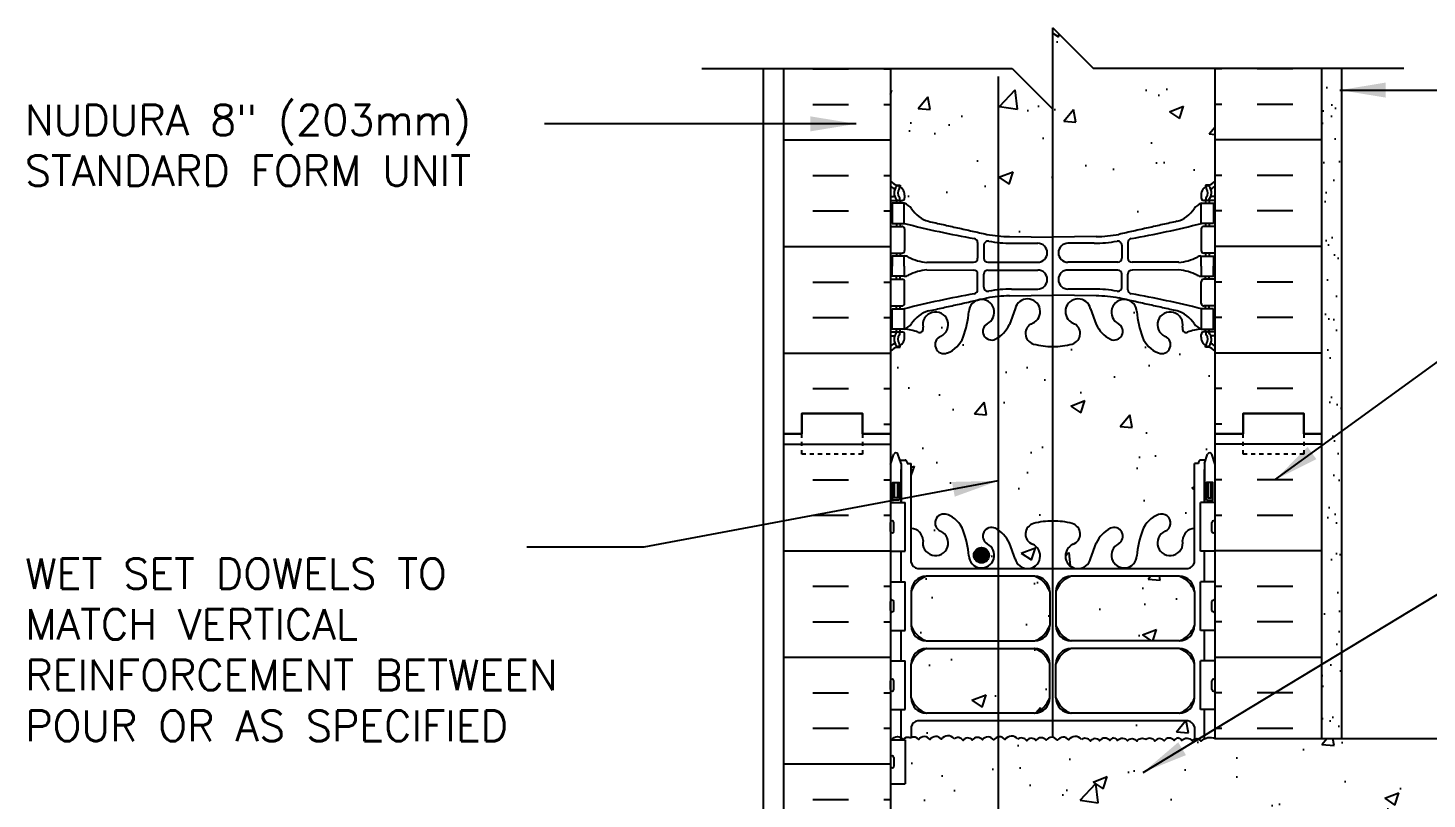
# Model space of a CAD drawing. Header units: inches. Extents: x 146.3 to 203.3, y 83.2 to 161.2.
# Drawn here: x 146.3 to 180.77, y 142.18 to 161.18 of the extents above; entities that cross this region are included whole.
import ezdxf

# ---------------------------------------------------------------- set-up
doc = ezdxf.new("R2010")
doc.units = ezdxf.units.IN
doc.header["$LTSCALE"] = 0.5
doc.header["$MEASUREMENT"] = 0
doc.linetypes.add('DASHED2', pattern=[0.375, 0.25, -0.125])
for name, color, linetype in [('HATCH', 12, 'Continuous'), ('line25', 2, 'Continuous'), ('LINE3', 3, 'Continuous'), ('LINE50', 5, 'Continuous'), ('LINE9', 9, 'Continuous'), ('TEXT', 4, 'Continuous'), ('Web_Edge', 9, 'Continuous')]:
    doc.layers.add(name, color=color, linetype=linetype)
doc.styles.add('DIM', font='romans.shx', dxfattribs={"width": 0.7})
doc.styles.add('ROMANS', font='romans.shx', dxfattribs={"height": 0.75})
doc.dimstyles.new('ext_12', dxfattribs={"dimscale": 12, "dimtxt": 0.075, "dimasz": 0.09375, "dimexe": 0.09375, "dimexo": 0.0625, "dimgap": 0.0625, "dimtad": 1, "dimdec": 1, "dimzin": 2, "dimdsep": 46, "dimlunit": 4, "dimtxsty": 'DIM', "dimcen": 0.09, "dimdle": 0.09375, "dimclrt": 4, "dimadec": 0, "dimazin": 0, "dimtfac": 1, "dimtdec": 1, "dimtmove": 2, "dimatfit": 3, "dimfxl": 1, "dimfrac": 2, "dimtolj": 1, "dimtzin": 0, "dimarcsym": 0})

msp = doc.modelspace()

# ---------------------------------------------------------------- hatches: boundary and pattern name
at = {"layer": 'HATCH'}
h = msp.add_hatch(dxfattribs=at)
h.set_pattern_fill('AR-CONC', color=256, scale=0.5)
edge = h.paths.add_edge_path()
edge.add_line((175.547, 160.182), (172.547, 160.182))
edge.add_line((172.547, 160.182), (171.547, 161.182))
edge.add_line((171.547, 161.182), (171.547, 159.182))
edge.add_line((171.547, 159.182), (170.547, 160.182))
edge.add_line((170.547, 160.182), (167.547, 160.182))
edge.add_line((167.547, 160.182), (167.547, 157.408))
edge.add_arc((167.893, 157.769), 0.5, 226.2109, 246.4218)
edge.add_line((167.693, 157.311), (167.783, 157.311))
edge.add_line((167.783, 157.311), (167.783, 157.269))
edge.add_arc((167.643, 157.062), 0.25, 0, 55.9442, ccw=False)
edge.add_line((167.893, 157.062), (167.893, 156.995))
edge.add_arc((167.831, 156.995), 0.0625, -90, 0, ccw=False)
edge.add_line((167.831, 156.932), (167.783, 156.932))
edge.add_line((167.783, 156.932), (167.783, 156.862))
edge.add_line((167.783, 156.862), (167.888, 156.862))
edge.add_arc((167.766, 156.52), 0.364, 32.0424, 70.3387, ccw=False)
edge.add_arc((168.689, 157.131), 0.743, 214.228, 253.8107)
edge.add_spline(control_points=[(168.482, 156.417), (169.919, 156.096)], knot_values=[0, 0, 1, 1], degree=1, periodic=0)
edge.add_arc((170.475, 159.028), 2.984, 259.2546, 270.0995)
edge.add_line((170.481, 156.044), (171.547, 156.028))
edge.add_line((171.547, 156.028), (172.614, 156.044))
edge.add_arc((172.619, 159.028), 2.984, 269.9005, 280.7454)
edge.add_spline(control_points=[(173.175, 156.096), (174.613, 156.417)], knot_values=[0, 0, 1, 1], degree=1, periodic=0)
edge.add_arc((174.405, 157.131), 0.743, 286.1893, 325.772)
edge.add_arc((175.329, 156.52), 0.364, 109.6613, 147.9576, ccw=False)
edge.add_line((175.206, 156.862), (175.311, 156.862))
edge.add_line((175.311, 156.862), (175.311, 156.932))
edge.add_line((175.311, 156.932), (175.264, 156.932))
edge.add_arc((175.264, 156.995), 0.0625, 180, 270, ccw=False)
edge.add_line((175.201, 156.995), (175.201, 157.062))
edge.add_arc((175.451, 157.062), 0.25, 124.0558, 180, ccw=False)
edge.add_line((175.311, 157.269), (175.311, 157.311))
edge.add_line((175.311, 157.311), (175.401, 157.311))
edge.add_arc((175.201, 157.769), 0.5, 293.5782, 313.7891)
edge.add_line((175.547, 157.408), (175.547, 160.182))
h.paths.add_polyline_path([(175.037, 150.453), (175.137, 150.453), (175.137, 150.483, -0.414214), (175.187, 150.533), (175.313, 150.533), (175.356, 150.664, -0.725737), (175.462, 150.683), (175.547, 150.422), (175.547, 151.182), (175.547, 153.216, 0.088416), (175.401, 153.313), (175.311, 153.313), (175.311, 153.355, -0.249069), (175.201, 153.562), (175.201, 153.63, -0.414214), (175.264, 153.692), (175.311, 153.692), (175.311, 153.762), (175.206, 153.762, 0.085348), (174.877, 153.687, -0.669601), (174.744, 153.807, 2.087231), (174.31, 153.582, -1), (174.147, 153.174, -0.227838), (173.742, 153.598, -0.06598), (173.618, 154.207, 1.629604), (173.147, 153.906, -1.059167), (172.94, 153.524, -0.16372), (172.619, 153.877), (172.476, 154.264, 1.612474), (172.044, 153.905, -0.734872), (172.021, 153.394, -0.068475), (171.547, 153.332, -0.068475), (171.073, 153.394, -0.734872), (171.05, 153.905, 1.612474), (170.618, 154.264), (170.476, 153.877, -0.16372), (170.154, 153.524, -1.059167), (169.948, 153.906, 1.629604), (169.477, 154.207, -0.06598), (169.352, 153.598, -0.227838), (168.947, 153.174, -1), (168.784, 153.582, 2.087231), (168.35, 153.807, -0.669601), (168.218, 153.687, 0.085348), (167.888, 153.762), (167.783, 153.762), (167.783, 153.692), (167.831, 153.692, -0.414214), (167.893, 153.63), (167.893, 153.562, -0.249069), (167.783, 153.355), (167.783, 153.313), (167.693, 153.313, 0.088416), (167.547, 153.216), (167.547, 151.182), (167.547, 150.422), (167.626, 150.664, -0.725737), (167.732, 150.683), (167.781, 150.533), (167.907, 150.533, -0.414214), (167.957, 150.483), (167.957, 150.453), (168.057, 150.453), (168.057, 148.851, -0.380397), (168.35, 148.556, 2.087231), (168.784, 148.781, -1), (168.947, 149.19, -0.227838), (169.352, 148.765, -0.06598), (169.477, 148.157, 1.629604), (169.948, 148.458, -1.059167), (170.154, 148.84, -0.16372), (170.476, 148.486), (170.618, 148.099, 1.612474), (171.05, 148.459, -0.734872), (171.073, 148.97, -0.068475), (171.547, 149.032, -0.068475), (172.021, 148.97, -0.734872), (172.044, 148.459, 1.612474), (172.476, 148.099), (172.619, 148.486, -0.16372), (172.94, 148.84, -1.059167), (173.147, 148.458, 1.629604), (173.618, 148.157, -0.06598), (173.742, 148.765, -0.227838), (174.147, 149.19, -1), (174.31, 148.781, 2.087231), (174.744, 148.556, -0.380392), (175.037, 148.851)])
h.paths.add_polyline_path([(171.471, 145.514, 0.225652), (171.096, 145.889), (168.432, 145.889, 0.225652), (168.057, 145.514), (168.057, 144.673, 0.225652), (168.432, 144.298), (171.096, 144.298, 0.225652), (171.471, 144.673)])
h.paths.add_polyline_path([(171.471, 147.296, 0.225652), (171.096, 147.671), (168.432, 147.671, 0.225652), (168.057, 147.296), (168.057, 146.455, 0.225652), (168.432, 146.08), (171.096, 146.08, 0.225652), (171.471, 146.455)])
h.paths.add_polyline_path([(175.037, 147.296, 0.225652), (174.662, 147.671), (171.998, 147.671, 0.225652), (171.623, 147.296), (171.623, 146.455, 0.225652), (171.998, 146.08), (174.662, 146.08, 0.225652), (175.037, 146.455)])
h.paths.add_polyline_path([(171.471, 139.69, 0.225652), (171.096, 140.065), (168.432, 140.065, 0.225652), (168.057, 139.69), (168.057, 138.849, 0.225652), (168.432, 138.474), (171.096, 138.474, 0.225652), (171.471, 138.849)])
h.paths.add_polyline_path([(171.471, 137.908, 0.225652), (171.096, 138.283), (168.432, 138.283, 0.225652), (168.057, 137.908), (168.057, 137.068, 0.225652), (168.432, 136.693), (171.096, 136.693, 0.225652), (171.471, 137.068)])
h.paths.add_polyline_path([(175.037, 137.908, 0.225652), (174.662, 138.283), (171.998, 138.283, 0.225652), (171.623, 137.908), (171.623, 137.068, 0.225652), (171.998, 136.693), (174.662, 136.693, 0.225652), (175.037, 137.068)])
h.paths.add_polyline_path([(174.876, 144.111), (168.218, 144.111, 0.268156), (168.057, 143.963), (168.057, 143.694, -0.356222), (168.243, 143.647, -0.520567), (168.523, 143.646, -0.520567), (168.802, 143.654, -0.520567), (169.113, 143.664, -0.445343), (169.336, 143.624, -0.520567), (169.563, 143.631, -0.520567), (169.812, 143.639, -0.520567), (170.091, 143.637, -0.520567), (170.371, 143.646, -0.520567), (170.681, 143.655, -0.445343), (170.904, 143.616, -0.520567), (171.132, 143.623, -0.520567), (171.38, 143.63, -0.520567), (171.66, 143.629, -0.520567), (171.939, 143.637, -0.520567), (172.25, 143.647, -0.445343), (172.473, 143.607, -0.520567), (172.7, 143.614, -0.520567), (172.949, 143.622, -0.175549), (173.044, 143.688, -0.175549), (173.14, 143.622, -0.520567), (173.388, 143.614, -0.520567), (173.616, 143.607, -0.445343), (173.839, 143.647, -0.445343), (174.062, 143.607, -0.520567), (174.289, 143.614, -0.520567), (174.538, 143.622, -0.175549), (174.633, 143.688, -0.175549), (174.729, 143.622, -0.520567), (174.977, 143.614, -0.138388), (175.037, 143.66), (175.037, 143.963, 0.268138)])
h.paths.add_polyline_path([(175.037, 139.69, 0.225652), (174.662, 140.065), (171.998, 140.065, 0.225652), (171.623, 139.69), (171.623, 138.849, 0.225652), (171.998, 138.474), (174.662, 138.474, 0.225652), (175.037, 138.849)])
h.paths.add_polyline_path([(175.037, 140.4), (175.037, 140.685, 0.356878), (174.845, 140.689, 0.445343), (174.622, 140.65, 0.520567), (174.394, 140.657, 0.520567), (174.146, 140.665, 0.520567), (173.866, 140.663, 0.520567), (173.586, 140.671, 0.077714), (173.547, 140.715, 0.077714), (173.508, 140.671, 0.520567), (173.228, 140.663, 0.520567), (172.949, 140.665, 0.520567), (172.7, 140.657, 0.520567), (172.473, 140.65, 0.445343), (172.25, 140.689, 0.520567), (171.939, 140.68, 0.520567), (171.66, 140.671, 0.520567), (171.38, 140.673, 0.520567), (171.132, 140.666, 0.520567), (170.904, 140.659, 0.445343), (170.681, 140.698, 0.520567), (170.371, 140.688, 0.520567), (170.091, 140.68, 0.520567), (169.812, 140.682, 0.520567), (169.563, 140.674, 0.520567), (169.336, 140.667, 0.445343), (169.113, 140.706, 0.520567), (168.802, 140.697, 0.520567), (168.523, 140.688, 0.520567), (168.243, 140.69, 0.356222), (168.057, 140.737), (168.057, 140.4, 0.268156), (168.218, 140.252), (174.876, 140.252, 0.268138)])
h.paths.add_polyline_path([(175.547, 117.216, 0.088416), (175.401, 117.313), (175.311, 117.313), (175.311, 117.355, -0.249069), (175.201, 117.562), (175.201, 117.63, -0.414214), (175.264, 117.692), (175.311, 117.692), (175.311, 117.762), (175.206, 117.762, 0.085348), (174.877, 117.687, -0.669601), (174.744, 117.807, 2.087231), (174.31, 117.582, -1), (174.147, 117.174, -0.21345), (173.755, 117.563, -0.069923), (173.618, 118.207, 1.702394), (173.168, 117.894, -0.940793), (172.965, 117.511, -0.173075), (172.619, 117.877), (172.476, 118.264, 1.612474), (172.044, 117.905, -0.734872), (172.021, 117.394, -0.068475), (171.547, 117.332, -0.068475), (171.073, 117.394, -0.734872), (171.05, 117.905, 1.612474), (170.618, 118.264), (170.476, 117.877, -0.173075), (170.13, 117.511, -0.940793), (169.926, 117.894, 1.702394), (169.477, 118.207, -0.069923), (169.34, 117.563, -0.21345), (168.947, 117.174, -1), (168.784, 117.582, 2.087231), (168.35, 117.807, -0.669601), (168.218, 117.687, 0.085348), (167.888, 117.762), (167.783, 117.762), (167.783, 117.692), (167.831, 117.692, -0.414214), (167.893, 117.63), (167.893, 117.562, -0.249069), (167.783, 117.355), (167.783, 117.313), (167.693, 117.313, 0.088416), (167.547, 117.216), (167.547, 115.182), (170.75, 115.182), (171.75, 114.182), (171.75, 116.182), (172.75, 115.182), (175.547, 115.182)])
h = msp.add_hatch(dxfattribs=at)
h.set_pattern_fill('AR-SAND', color=256, scale=0.5, style=0)
h.set_pattern_definition([(37.5, (59.0628, -54.051), (-0.0314967, 0.963412), [0, -0.76, 0, -0.85, 0, -0.8125]), (7.5, (59.0628, -54.051), (0.8848884, 1.411073), [0, -0.41, 0, -0.685, 0, -0.2625]), (327.5, (58.4478, -54.051), (1.557071, 0.0028295), [0, -0.25, 0, -0.9, 0, -1.175]), (317.5, (58.4478, -54.051), (1.503063, 0.438838), [0, -0.125, 0, -0.59, 0, -0.675])])
h.paths.add_polyline_path([(178.172, 143.672), (178.672, 143.672), (178.672, 146.378), (178.172, 146.131)])
h.paths.add_polyline_path([(178.672, 150.819), (178.172, 150.572), (178.172, 146.131), (178.672, 146.378)])
h.paths.add_polyline_path([(178.672, 152.483), (178.172, 152.483), (178.172, 151.182), (178.172, 150.572), (178.672, 150.819)])
h.paths.add_polyline_path([(178.672, 160.182), (178.172, 160.182), (178.172, 152.483), (178.672, 152.483)])
h = msp.add_hatch(dxfattribs=at)
h.set_pattern_fill('INSUL', color=256, scale=7, style=0)
h.set_pattern_definition([(0, (-2758.6144, -263.828), (0, 2.625), []), (0, (-2758.6144, -262.953), (0, 2.625), [0.875, -0.875]), (0, (-2758.6144, -262.078), (0, 2.625), [0.875, -0.875])])
h.paths.add_polyline_path([(164.922, 133.182), (165.36, 133.182), (165.36, 133.682), (166.86, 133.682), (166.86, 133.182), (167.547, 133.182), (167.547, 151.182), (166.86, 151.182), (166.86, 151.682), (165.36, 151.682), (165.36, 151.182), (164.922, 151.182)])
h = msp.add_hatch(dxfattribs=at)
h.set_pattern_fill('AR-CONC', color=256, scale=0.5)
h.paths.add_polyline_path([(188.195, 142.038), (186.195, 142.038), (187.195, 143.038), (187.195, 143.672), (175.547, 143.672, 0.316111), (175.205, 143.607, 0.520567), (174.977, 143.614, 0.520567), (174.729, 143.622, 0.175549), (174.633, 143.688, 0.175549), (174.538, 143.622, 0.520567), (174.289, 143.614, 0.520567), (174.062, 143.607, 0.445343), (173.839, 143.647, 0.445343), (173.616, 143.607, 0.520567), (173.388, 143.614, 0.520567), (173.14, 143.622, 0.175549), (173.044, 143.688, 0.175549), (172.949, 143.622, 0.520567), (172.7, 143.614, 0.520567), (172.473, 143.607, 0.445343), (172.25, 143.647, 0.520567), (171.939, 143.637, 0.520567), (171.66, 143.629, 0.520567), (171.38, 143.63, 0.520567), (171.132, 143.623, 0.520567), (170.904, 143.616, 0.445343), (170.681, 143.655, 0.520567), (170.371, 143.646, 0.520567), (170.091, 143.637, 0.520567), (169.812, 143.639, 0.520567), (169.563, 143.631, 0.520567), (169.336, 143.624, 0.445343), (169.113, 143.664, 0.520567), (168.802, 143.654, 0.520567), (168.523, 143.646, 0.520567), (168.243, 143.647, 0.37063), (168.05, 143.69, 0.37063), (167.857, 143.647, 0.101482), (167.807, 143.694), (167.807, 143.637), (167.912, 143.637), (167.912, 142.557), (167.547, 142.557), (167.547, 141.807), (167.912, 141.807), (167.912, 140.735, -0.182404), (167.995, 140.683, -0.520567), (168.243, 140.69, -0.520567), (168.523, 140.688, -0.520567), (168.802, 140.697, -0.520567), (169.113, 140.706, -0.445343), (169.336, 140.667, -0.520567), (169.563, 140.674, -0.520567), (169.812, 140.682, -0.520567), (170.091, 140.68, -0.520567), (170.371, 140.688, -0.520567), (170.681, 140.698, -0.445343), (170.904, 140.659, -0.520567), (171.132, 140.666, -0.520567), (171.38, 140.673, -0.520567), (171.66, 140.671, -0.520567), (171.939, 140.68, -0.520567), (172.25, 140.689, -0.445343), (172.473, 140.65, -0.520567), (172.7, 140.657, -0.520567), (172.949, 140.665, -0.520567), (173.228, 140.663, -0.520567), (173.508, 140.671, -0.077714), (173.547, 140.715, -0.077714), (173.586, 140.671, -0.520567), (173.866, 140.663, -0.520567), (174.146, 140.665, -0.520567), (174.394, 140.657, -0.520567), (174.622, 140.65, -0.445343), (174.845, 140.689, -0.445343), (175.067, 140.65, -0.520567), (175.295, 140.657, -0.520567), (175.543, 140.665, -0.009381), (175.547, 140.67), (175.547, 140.922), (187.195, 140.922), (187.195, 141.038)])
edge = h.paths.add_edge_path()
edge.add_arc((191.34, 141.794), 0.268, 291.22, 428.78)
edge.add_line((191.437, 142.044), (191.115, 142.044))
edge.add_line((191.115, 142.044), (191.115, 142.169))
edge.add_line((191.115, 142.169), (191.459, 142.169))
edge.add_arc((191.34, 141.794), 0.393, -69.7322, 72.5069, ccw=False)
edge.add_line((191.477, 141.426), (191.045, 141.304))
edge.add_arc((191.103, 141.172), 0.144, 113.7456, 240.3185)
edge.add_line((191.032, 141.047), (191.5, 141.047))
edge.add_arc((191.529, 140.585), 0.463, 46.7137, 93.5654, ccw=False)
edge.add_line((191.846, 140.922), (194.755, 140.922))
edge.add_line((194.755, 140.922), (194.755, 141.695))
edge.add_spline(control_points=[(194.755, 141.695), (193.713, 142.256), (191.922, 143.218), (189.999, 142.665), (189.195, 142.433)], knot_values=[0, 0, 0, 0, 3.379125, 5.806437, 5.806437, 5.806437, 5.806437], degree=3, periodic=0)
edge.add_line((189.195, 142.433), (188.195, 141.433))
edge.add_line((188.195, 141.433), (188.195, 140.922))
edge.add_line((188.195, 140.922), (191.004, 140.922))
edge.add_arc((191.103, 141.172), 0.269, 111.5979, 248.4021, ccw=False)
edge.add_line((191.004, 141.422), (191.437, 141.544))
at = {"layer": 'LINE3'}
msp.add_hatch(color=256, dxfattribs=at).paths.add_polyline_path([(169.601, 148.188, 1), (169.976, 148.188, 1)])

# ---------------------------------------------------------------- linework, layer by layer
at = {"layer": 'HATCH'}
for p, q in [((165.636, 160.172), (166.511, 160.172)), ((167.386, 160.172), (167.547, 160.172)), ((175.709, 160.172), (175.547, 160.172)), ((177.459, 160.172), (176.584, 160.172)), ((165.636, 159.297), (166.511, 159.297)), ((167.386, 159.297), (167.547, 159.297)), ((175.709, 159.297), (175.547, 159.297)), ((177.459, 159.297), (176.584, 159.297)), ((171.552, 158.649), (171.552, 158.649)), ((164.922, 158.422), (167.547, 158.422)), ((178.172, 158.422), (175.547, 158.422)), ((165.636, 157.547), (166.511, 157.547)), ((167.386, 157.547), (167.547, 157.547)), ((175.709, 157.547), (175.547, 157.547)), ((177.459, 157.547), (176.584, 157.547)), ((165.636, 156.672), (166.511, 156.672)), ((167.386, 156.672), (167.547, 156.672)), ((175.709, 156.672), (175.547, 156.672)), ((177.459, 156.672), (176.584, 156.672)), ((164.922, 155.797), (167.547, 155.797)), ((178.172, 155.797), (175.547, 155.797)), ((165.636, 154.922), (166.511, 154.922)), ((167.386, 154.922), (167.547, 154.922)), ((175.709, 154.922), (175.547, 154.922)), ((177.459, 154.922), (176.584, 154.922)), ((165.636, 154.047), (166.511, 154.047)), ((167.386, 154.047), (167.547, 154.047)), ((175.709, 154.047), (175.547, 154.047)), ((177.459, 154.047), (176.584, 154.047)), ((164.922, 153.172), (167.547, 153.172)), ((178.172, 153.172), (175.547, 153.172)), ((165.636, 152.297), (166.511, 152.297)), ((167.386, 152.297), (167.547, 152.297)), ((175.709, 152.297), (175.547, 152.297)), ((177.459, 152.297), (176.584, 152.297)), ((167.386, 151.422), (167.547, 151.422)), ((175.709, 151.422), (175.547, 151.422)), ((178.172, 150.922), (175.547, 150.922)), ((175.709, 150.047), (175.547, 150.047)), ((177.459, 150.047), (176.584, 150.047)), ((175.709, 149.172), (175.547, 149.172)), ((177.459, 149.172), (176.584, 149.172)), ((178.172, 148.297), (175.547, 148.297)), ((175.709, 147.422), (175.547, 147.422)), ((177.459, 147.422), (176.584, 147.422)), ((175.709, 146.547), (175.547, 146.547)), ((177.459, 146.547), (176.584, 146.547)), ((178.172, 145.672), (175.547, 145.672)), ((175.709, 144.797), (175.547, 144.797)), ((177.459, 144.797), (176.584, 144.797)), ((175.709, 143.922), (175.547, 143.922)), ((177.459, 143.922), (176.584, 143.922))]:
    msp.add_line(p, q, dxfattribs=at)
for points in [[(167.547, 143.68, -0.068144), (167.578, 143.646, -0.520567), (167.857, 143.647, -0.37063), (168.05, 143.69)], [(169.113, 143.664, 0.520567), (168.802, 143.654, 0.520567), (168.523, 143.646, 0.520567), (168.243, 143.647, 0.37063), (168.05, 143.69, 0.37063)], [(170.681, 143.655, 0.520567), (170.371, 143.646, 0.520567), (170.091, 143.637, 0.520567), (169.812, 143.639, 0.520567), (169.563, 143.631, 0.520567), (169.336, 143.624, 0.445343), (169.113, 143.664, 0.445343)], [(172.25, 143.647, 0.520567), (171.939, 143.637, 0.520567), (171.66, 143.629, 0.520567), (171.38, 143.63, 0.520567), (171.132, 143.623, 0.520567), (170.904, 143.616, 0.445343), (170.681, 143.655, 0.445343)], [(173.044, 143.688, 0.175549), (172.949, 143.622, 0.520567), (172.7, 143.614, 0.520567), (172.473, 143.607, 0.445343), (172.25, 143.647)], [(173.044, 143.688, -0.175549), (173.14, 143.622, -0.520567), (173.388, 143.614, -0.520567), (173.616, 143.607, -0.445343), (173.839, 143.647)], [(174.633, 143.688, 0.175549), (174.538, 143.622, 0.520567), (174.289, 143.614, 0.520567), (174.062, 143.607, 0.445343), (173.839, 143.647)], [(174.633, 143.688, -0.175549), (174.729, 143.622, -0.520567), (174.977, 143.614, -0.520567), (175.205, 143.607, -0.316111), (175.547, 143.672)]]:
    msp.add_lwpolyline(points, format="xyb", dxfattribs=at)
at = {"layer": 'line25'}
for p, q in [((167.547, 160.182), (167.547, 151.182)), ((175.547, 151.182), (175.547, 160.182)), ((167.547, 151.182), (167.547, 133.182)), ((175.547, 143.672), (175.547, 151.182)), ((167.547, 149.487), (167.912, 149.487)), ((167.912, 148.287), (167.912, 149.487)), ((175.547, 149.487), (175.182, 149.487)), ((175.182, 148.287), (175.182, 149.487)), ((167.547, 148.287), (167.912, 148.287)), ((175.547, 148.287), (175.182, 148.287)), ((167.547, 147.537), (167.912, 147.537)), ((167.912, 146.337), (167.912, 147.537)), ((175.547, 147.537), (175.182, 147.537)), ((175.182, 146.337), (175.182, 147.537)), ((167.547, 146.337), (167.912, 146.337)), ((175.547, 146.337), (175.182, 146.337)), ((167.547, 145.587), (167.912, 145.587)), ((167.912, 144.387), (167.912, 145.587)), ((175.547, 145.587), (175.182, 145.587)), ((175.182, 144.387), (175.182, 145.587)), ((167.547, 144.387), (167.912, 144.387)), ((175.547, 144.387), (175.182, 144.387)), ((167.547, 143.637), (167.912, 143.637)), ((167.912, 143.637), (167.912, 142.557)), ((175.547, 143.672), (187.195, 143.672)), ((167.547, 142.557), (167.912, 142.557))]:
    msp.add_line(p, q, dxfattribs=at)
at = {"layer": 'LINE3'}
for p, q in [((170.202, 159.982), (170.202, 118.922)), ((171.536, 159.193), (171.536, 143.702))]:
    msp.add_line(p, q, dxfattribs=at)
msp.add_circle((169.789, 148.188), 0.188, dxfattribs=at)
at = {"layer": 'LINE50'}
for p, q in [((164.922, 151.182), (164.922, 160.182)), ((178.172, 151.182), (178.172, 160.182)), ((164.922, 133.182), (164.922, 151.182)), ((178.172, 143.672), (178.172, 151.182))]:
    msp.add_line(p, q, dxfattribs=at)
for points in [[(164.922, 151.182), (165.36, 151.182), (165.36, 151.682), (166.86, 151.682), (166.86, 151.182), (167.547, 151.182)], [(167.547, 151.182), (166.86, 151.182), (166.86, 151.682), (165.36, 151.682), (165.36, 151.182), (164.922, 151.182)], [(178.172, 151.182), (177.735, 151.182), (177.735, 151.682), (176.235, 151.682), (176.235, 151.182), (175.547, 151.182)], [(175.547, 151.182), (176.235, 151.182), (176.235, 151.682), (177.735, 151.682), (177.735, 151.182), (178.172, 151.182)]]:
    msp.add_lwpolyline(points, dxfattribs=at)
at = {"layer": 'LINE9'}
for p, q in [((171.547, 159.182), (171.547, 161.182)), ((171.547, 161.182), (172.547, 160.182)), ((162.897, 160.182), (170.547, 160.182)), ((164.422, 115.182), (164.422, 160.182)), ((170.547, 160.182), (171.547, 159.182)), ((180.197, 160.182), (172.547, 160.182)), ((178.672, 143.672), (178.672, 160.182)), ((167.547, 148.777), (167.547, 148.997)), ((167.547, 148.942), (167.547, 148.942)), ((167.587, 149.037), (167.587, 149.037)), ((167.627, 148.777), (167.627, 148.997)), ((175.467, 148.777), (175.467, 148.997)), ((175.507, 149.037), (175.507, 149.037)), ((175.547, 148.777), (175.547, 148.997)), ((175.547, 148.942), (175.547, 148.942)), ((167.547, 148.832), (167.547, 148.832)), ((167.587, 148.737), (167.587, 148.737)), ((175.507, 148.737), (175.507, 148.737)), ((175.547, 148.832), (175.547, 148.832)), ((167.547, 146.827), (167.547, 147.047)), ((167.547, 146.992), (167.547, 146.992)), ((167.547, 146.882), (167.547, 146.882)), ((167.587, 147.087), (167.587, 147.087)), ((167.627, 146.827), (167.627, 147.047)), ((175.467, 146.827), (175.467, 147.047)), ((175.507, 147.087), (175.507, 147.087)), ((175.547, 146.827), (175.547, 147.047)), ((175.547, 146.992), (175.547, 146.992)), ((175.547, 146.882), (175.547, 146.882)), ((167.587, 146.787), (167.587, 146.787)), ((175.507, 146.787), (175.507, 146.787)), ((167.587, 145.137), (167.587, 145.137)), ((175.507, 145.137), (175.507, 145.137)), ((167.547, 144.877), (167.547, 145.097)), ((167.547, 145.042), (167.547, 145.042)), ((167.547, 144.932), (167.547, 144.932)), ((167.587, 144.837), (167.587, 144.837)), ((167.627, 144.877), (167.627, 145.097)), ((175.467, 144.877), (175.467, 145.097)), ((175.507, 144.837), (175.507, 144.837)), ((175.547, 144.877), (175.547, 145.097)), ((175.547, 145.042), (175.547, 145.042)), ((175.547, 144.932), (175.547, 144.932)), ((167.547, 143.207), (167.547, 142.987)), ((167.547, 143.152), (167.547, 143.152)), ((167.587, 143.247), (167.587, 143.247)), ((167.627, 143.207), (167.627, 142.987)), ((167.547, 143.042), (167.547, 143.042)), ((167.587, 142.947), (167.587, 142.947))]:
    msp.add_line(p, q, dxfattribs=at)
at = {"layer": 'LINE9', "linetype": 'DASHED2', "ltscale": 0.15}
for points in [[(166.86, 151.182), (166.86, 151.182), (166.86, 150.682), (165.36, 150.682), (165.36, 151.182), (165.36, 151.182)], [(177.735, 151.182), (177.735, 151.182), (177.735, 150.682), (176.235, 150.682), (176.235, 151.182), (176.235, 151.182)]]:
    msp.add_lwpolyline(points, dxfattribs=at)
at = {"layer": 'LINE9'}
for centre, start, end in [((167.587, 148.997), 90, 180), ((167.587, 148.997), 360, 90), ((175.507, 148.997), 90, 180), ((175.507, 148.997), 0, 90), ((167.587, 148.777), 180, 270), ((167.587, 148.777), 270, 0), ((175.507, 148.777), 180, 270), ((175.507, 148.777), 270, 0), ((167.587, 147.047), 90, 180), ((167.587, 147.047), 360, 90), ((175.507, 147.047), 90, 180), ((175.507, 147.047), 0, 90), ((167.587, 146.827), 180, 270), ((167.587, 146.827), 270, 0), ((175.507, 146.827), 180, 270), ((175.507, 146.827), 270, 0), ((167.587, 145.097), 90, 180), ((167.587, 145.097), 360, 90), ((175.507, 145.097), 90, 180), ((175.507, 145.097), 0, 90), ((167.587, 144.877), 180, 270), ((167.587, 144.877), 270, 0), ((175.507, 144.877), 180, 270), ((175.507, 144.877), 270, 0), ((167.587, 143.207), 90, 180), ((167.587, 143.207), 0, 90), ((167.587, 142.987), 180, 270), ((167.587, 142.987), 270, 0)]:
    msp.add_arc(centre, 0.04, start, end, dxfattribs=at)
at = {"layer": 'Web_Edge'}
for p, q in [((167.693, 157.311), (167.783, 157.311)), ((167.783, 157.311), (167.783, 157.269)), ((175.401, 157.311), (175.311, 157.311)), ((175.311, 157.311), (175.311, 157.269)), ((167.547, 157.032), (167.625, 157.032)), ((167.547, 156.932), (167.831, 156.932)), ((167.693, 156.932), (167.693, 156.862)), ((167.783, 156.932), (167.783, 156.862)), ((167.893, 157.062), (167.893, 156.995)), ((175.201, 157.062), (175.201, 156.995)), ((175.547, 156.932), (175.264, 156.932)), ((175.311, 156.932), (175.311, 156.862)), ((175.401, 156.932), (175.401, 156.862)), ((175.547, 157.032), (175.469, 157.032)), ((167.547, 156.292), (167.831, 156.292)), ((167.693, 156.362), (167.693, 156.292)), ((167.783, 156.362), (167.783, 156.292)), ((167.893, 156.23), (167.893, 155.695)), ((175.201, 156.23), (175.201, 155.695)), ((175.547, 156.292), (175.264, 156.292)), ((175.311, 156.362), (175.311, 156.292)), ((175.401, 156.362), (175.401, 156.292)), ((169.695, 155.892), (169.695, 155.508)), ((169.848, 155.83), (169.848, 155.508)), ((170.481, 156.044), (171.547, 156.028)), ((170.528, 155.876), (171.175, 155.876)), ((172.614, 156.044), (171.547, 156.028)), ((172.566, 155.876), (171.92, 155.876)), ((173.247, 155.83), (173.247, 155.508)), ((173.399, 155.892), (173.399, 155.508)), ((167.547, 155.632), (167.831, 155.632)), ((167.693, 155.632), (167.693, 155.562)), ((167.783, 155.632), (167.783, 155.562)), ((175.547, 155.632), (175.264, 155.632)), ((175.311, 155.632), (175.311, 155.562)), ((175.401, 155.632), (175.401, 155.562)), ((168.441, 155.407), (169.595, 155.408)), ((168.441, 155.218), (169.595, 155.217)), ((169.948, 155.408), (171.175, 155.408)), ((169.948, 155.217), (171.175, 155.217)), ((173.147, 155.408), (171.92, 155.408)), ((173.147, 155.217), (171.92, 155.217)), ((174.653, 155.407), (173.499, 155.408)), ((174.653, 155.218), (173.499, 155.217)), ((167.547, 154.992), (167.831, 154.992)), ((167.693, 154.992), (167.693, 155.062)), ((167.783, 154.992), (167.783, 155.062)), ((167.893, 154.395), (167.893, 154.93)), ((169.695, 154.732), (169.695, 155.117)), ((169.848, 154.794), (169.848, 155.117)), ((173.247, 154.794), (173.247, 155.117)), ((173.399, 154.732), (173.399, 155.117)), ((175.201, 154.395), (175.201, 154.93)), ((175.547, 154.992), (175.264, 154.992)), ((175.311, 154.992), (175.311, 155.062)), ((175.401, 154.992), (175.401, 155.062)), ((170.481, 154.58), (171.547, 154.596)), ((170.528, 154.748), (171.175, 154.748)), ((172.614, 154.58), (171.547, 154.596)), ((172.566, 154.748), (171.92, 154.748)), ((167.547, 154.332), (167.831, 154.332)), ((167.693, 154.262), (167.693, 154.332)), ((167.783, 154.262), (167.783, 154.332)), ((170.618, 154.264), (170.476, 153.877)), ((172.476, 154.264), (172.619, 153.877)), ((175.547, 154.332), (175.264, 154.332)), ((175.311, 154.262), (175.311, 154.332)), ((175.401, 154.262), (175.401, 154.332)), ((167.693, 153.692), (167.693, 153.762)), ((167.783, 153.692), (167.783, 153.762)), ((175.311, 153.692), (175.311, 153.762)), ((175.401, 153.692), (175.401, 153.762)), ((167.547, 153.692), (167.831, 153.692)), ((167.547, 153.592), (167.625, 153.592)), ((167.893, 153.562), (167.893, 153.63)), ((175.201, 153.562), (175.201, 153.63)), ((175.547, 153.692), (175.264, 153.692)), ((175.547, 153.592), (175.469, 153.592)), ((167.693, 153.313), (167.783, 153.313)), ((167.783, 153.313), (167.783, 153.355)), ((175.311, 153.313), (175.311, 153.355)), ((175.401, 153.313), (175.311, 153.313)), ((167.547, 150.422), (167.632, 150.683)), ((167.807, 150.453), (167.732, 150.683)), ((175.287, 150.453), (175.362, 150.683)), ((175.547, 150.422), (175.462, 150.683)), ((167.781, 150.533), (167.907, 150.533)), ((167.807, 150.453), (167.807, 149.487)), ((167.947, 150.483), (167.947, 150.483)), ((167.957, 150.483), (167.957, 150.483)), ((167.957, 150.483), (167.957, 150.453)), ((167.957, 150.453), (168.057, 150.453)), ((168.057, 148.006), (168.057, 150.453)), ((175.137, 150.453), (175.037, 150.453)), ((175.037, 148.006), (175.037, 150.453)), ((175.137, 150.483), (175.137, 150.483)), ((175.137, 150.483), (175.137, 150.453)), ((175.313, 150.533), (175.187, 150.533)), ((175.287, 150.453), (175.287, 149.487)), ((170.618, 148.099), (170.476, 148.486)), ((172.476, 148.099), (172.619, 148.486)), ((174.876, 147.858), (168.218, 147.858)), ((171.096, 147.671), (168.432, 147.671)), ((174.662, 147.671), (171.998, 147.671)), ((168.057, 147.296), (168.057, 146.455)), ((171.471, 147.296), (171.471, 146.455)), ((171.623, 147.296), (171.623, 146.456)), ((175.037, 147.296), (175.037, 146.455)), ((168.432, 146.08), (171.096, 146.08)), ((168.432, 145.889), (171.096, 145.889)), ((174.662, 146.08), (171.998, 146.08)), ((174.662, 145.889), (171.998, 145.889)), ((168.057, 144.673), (168.057, 145.514)), ((171.471, 144.673), (171.471, 145.514)), ((171.623, 144.673), (171.623, 145.513)), ((175.037, 144.673), (175.037, 145.514)), ((174.876, 144.111), (168.218, 144.111)), ((171.096, 144.298), (168.432, 144.298)), ((174.662, 144.298), (171.998, 144.298)), ((168.057, 143.963), (168.057, 143.694)), ((175.037, 143.963), (175.037, 143.66))]:
    msp.add_line(p, q, dxfattribs=at)
for points in [[(167.588, 156.362), (167.888, 156.362), (167.888, 156.862), (167.588, 156.862)], [(175.506, 156.362), (175.206, 156.362), (175.206, 156.862), (175.506, 156.862)], [(167.588, 154.262), (167.888, 154.262), (167.888, 153.762), (167.588, 153.762)], [(175.506, 154.262), (175.206, 154.262), (175.206, 153.762), (175.506, 153.762)], [(167.757, 149.543), (167.607, 149.543), (167.607, 149.983), (167.757, 149.983)], [(167.717, 149.603), (167.647, 149.603), (167.647, 149.983), (167.717, 149.983)], [(175.337, 149.543), (175.487, 149.543), (175.487, 149.983), (175.337, 149.983)], [(175.377, 149.603), (175.447, 149.603), (175.447, 149.983), (175.377, 149.983)]]:
    msp.add_lwpolyline(points, close=True, dxfattribs=at)
for points in [[(167.888, 155.312), (167.888, 155.562), (167.588, 155.562), (167.588, 155.312)], [(175.206, 155.312), (175.206, 155.562), (175.506, 155.562), (175.506, 155.312)], [(167.888, 155.312), (167.888, 155.062), (167.588, 155.062), (167.588, 155.312)], [(175.206, 155.312), (175.206, 155.062), (175.506, 155.062), (175.506, 155.312)], [(167.807, 149.487), (167.807, 150.303)], [(175.287, 149.487), (175.287, 150.303)], [(167.807, 147.537), (167.807, 148.287)], [(175.287, 147.537), (175.287, 148.287)], [(167.807, 145.587), (167.807, 146.337)], [(175.287, 145.587), (175.287, 146.337)], [(167.807, 143.637), (167.807, 144.387)], [(175.287, 143.667), (175.287, 144.387)]]:
    msp.add_lwpolyline(points, dxfattribs=at)
for centre, radius, start, end in [((167.893, 157.769), 0.5, 226.2109, 250.5288), ((167.893, 157.769), 0.6, 234.7832, 245.0748), ((167.887, 157.117), 0.25, 140.1145, 222.4609), ((167.631, 157.206), 0.021, 343.464, 63.9957), ((167.729, 157.248), 0.045, 321.448, 139.1879), ((167.643, 157.062), 0.25, 0, 70.5288), ((167.887, 157.117), 0.16, 140.0001, 222.4609), ((175.451, 157.062), 0.25, 109.4712, 180), ((175.365, 157.248), 0.045, 40.8121, 218.552), ((175.207, 157.117), 0.16, 317.5391, 39.9999), ((175.201, 157.769), 0.5, 289.4712, 313.7891), ((175.207, 157.117), 0.25, 317.5391, 39.8855), ((175.463, 157.206), 0.021, 116.0043, 196.536), ((175.201, 157.769), 0.6, 294.9252, 305.2168), ((167.625, 157.052), 0.0196, 269.4032, 15.4901), ((167.736, 156.978), 0.045, 222.4609, 42.4609), ((167.831, 156.995), 0.0625, 270, 0), ((167.766, 156.52), 0.364, 34.9775, 70.3387), ((175.329, 156.52), 0.364, 109.6613, 145.0225), ((175.264, 156.995), 0.0625, 180, 270), ((175.359, 156.978), 0.045, 137.5391, 317.5391), ((175.469, 157.052), 0.0196, 164.5099, 270.5968), ((168.689, 157.131), 0.743, 212.7919, 253.8107), ((174.405, 157.131), 0.743, 286.1893, 327.2081), ((167.831, 156.23), 0.0625, 0, 90), ((174.697, 183.783), 28.253, 256.0552, 259.6343), ((168.398, 183.783), 28.253, 280.3657, 283.9448), ((175.264, 156.23), 0.0625, 90, 180), ((169.595, 155.892), 0.1, 360, 79.6343), ((169.948, 155.83), 0.1, 79.2546, 180), ((170.475, 159.028), 2.984, 259.2546, 270.0995), ((170.523, 158.86), 2.984, 259.2546, 270.0995), ((171.175, 155.642), 0.234, 270, 90), ((171.92, 155.642), 0.234, 90, 270), ((172.572, 158.86), 2.984, 269.9005, 280.7454), ((172.619, 159.028), 2.984, 269.9005, 280.7454), ((173.147, 155.83), 0.1, 0, 100.7454), ((173.499, 155.892), 0.1, 100.3657, 180), ((167.831, 155.695), 0.0625, 270, 0), ((167.884, 155.344), 0.219, 60.4937, 88.92), ((168.526, 156.563), 1.16, 242.5844, 265.8032), ((169.595, 155.508), 0.1, 270.0388, 360), ((169.948, 155.508), 0.1, 180, 270), ((173.147, 155.508), 0.1, 270, 0), ((173.499, 155.508), 0.1, 180, 269.9612), ((174.569, 156.563), 1.16, 274.1968, 297.4156), ((175.21, 155.344), 0.219, 91.08, 119.5063), ((175.264, 155.695), 0.0625, 180, 270), ((168.526, 154.061), 1.16, 94.1968, 117.4156), ((169.595, 155.117), 0.1, 0, 89.9612), ((169.948, 155.117), 0.1, 90, 180), ((171.175, 154.983), 0.234, 270, 90), ((171.92, 154.983), 0.234, 90, 270), ((173.147, 155.117), 0.1, 0, 90), ((173.499, 155.117), 0.1, 90.0388, 180), ((174.569, 154.061), 1.16, 62.5844, 85.8032), ((167.831, 154.93), 0.0625, 0, 90), ((167.884, 155.281), 0.219, 271.08, 299.5063), ((169.948, 154.794), 0.1, 180, 280.7454), ((173.147, 154.794), 0.1, 259.2546, 0), ((175.21, 155.281), 0.219, 240.4937, 268.92), ((175.264, 154.93), 0.0625, 90, 180), ((174.697, 126.842), 28.253, 100.3657, 103.9448), ((169.789, 154.176), 0.314, 296.0652, 177.2643), ((169.595, 154.732), 0.1, 280.3657, 0), ((170.475, 151.596), 2.984, 89.9005, 100.7454), ((170.523, 151.764), 2.984, 89.9005, 100.7454), ((170.923, 154.192), 0.314, 293.8084, 166.5854), ((172.171, 154.192), 0.314, 13.4146, 246.1916), ((172.572, 151.764), 2.984, 79.2546, 90.0995), ((172.619, 151.596), 2.984, 79.2546, 90.0995), ((173.306, 154.176), 0.314, 2.7357, 243.9348), ((173.499, 154.732), 0.1, 180, 259.6343), ((168.398, 126.842), 28.253, 76.0552, 79.6343), ((167.831, 154.395), 0.0625, 270, 0), ((168.689, 153.494), 0.743, 106.1893, 147.2081), ((168.657, 153.869), 0.314, 293.8084, 191.4114), ((167.118, 154.372), 2.365, 339.9985, 355.6105), ((175.977, 154.372), 2.365, 184.3895, 200.0015), ((174.437, 153.869), 0.314, 348.5886, 246.1916), ((174.405, 153.494), 0.743, 32.7919, 73.8107), ((175.264, 154.395), 0.0625, 180, 270), ((167.766, 154.105), 0.364, 289.6613, 325.0225), ((167.833, 152.766), 0.997, 66.8533, 86.8462), ((168.259, 153.774), 0.0968, 249.5669, 19.8449), ((170.04, 153.709), 0.217, 121.463, 294.4736), ((169.789, 154.179), 0.75, 297.0295, 336.3062), ((171.141, 153.653), 0.268, 109.9662, 255.2108), ((171.953, 153.653), 0.268, 284.7892, 70.0338), ((173.305, 154.179), 0.75, 203.6938, 242.9705), ((173.055, 153.709), 0.217, 245.5264, 58.537), ((174.835, 153.774), 0.0968, 160.1551, 290.4331), ((175.261, 152.766), 0.997, 93.1538, 113.1467), ((175.329, 154.105), 0.364, 214.9775, 250.3387), ((167.893, 152.855), 0.6, 114.9252, 125.2168), ((167.625, 153.573), 0.0196, 344.5099, 90.5968), ((167.887, 153.508), 0.25, 137.5391, 219.8855), ((167.631, 153.418), 0.021, 296.0043, 16.536), ((167.729, 153.377), 0.045, 220.8121, 38.552), ((167.736, 153.646), 0.045, 317.5391, 137.5391), ((167.887, 153.508), 0.16, 137.5391, 219.9999), ((167.643, 153.562), 0.25, 289.4712, 360), ((167.831, 153.63), 0.0625, 360, 90), ((168.866, 153.378), 0.22, 111.8037, 291.8037), ((168.709, 153.807), 0.677, 290.6803, 338.8761), ((174.386, 153.807), 0.677, 201.1239, 249.3197), ((174.229, 153.378), 0.22, 248.1963, 68.1963), ((175.264, 153.63), 0.0625, 90, 180), ((175.451, 153.562), 0.25, 180, 250.5288), ((175.359, 153.646), 0.045, 42.4609, 222.4609), ((175.365, 153.377), 0.045, 141.448, 319.1879), ((175.207, 153.508), 0.16, 320.0001, 42.4609), ((175.207, 153.508), 0.25, 320.1145, 42.4609), ((175.463, 153.418), 0.021, 163.464, 243.9957), ((175.469, 153.573), 0.0196, 89.4032, 195.4901), ((175.201, 152.855), 0.6, 54.7832, 65.0748), ((167.893, 152.855), 0.5, 109.4712, 133.7891), ((171.536, 155.086), 1.754, 254.7082, 270.3771), ((171.559, 155.086), 1.754, 269.6229, 285.2918), ((175.201, 152.855), 0.5, 46.2109, 70.5288), ((167.682, 150.656), 0.0567, 28.0725, 151.9275), ((175.412, 150.656), 0.0567, 28.0725, 151.9275), ((167.907, 150.483), 0.05, 0, 90), ((175.187, 150.483), 0.05, 90, 180), ((168.866, 148.985), 0.22, 68.1963, 248.1963), ((168.709, 148.557), 0.677, 21.1239, 69.3197), ((171.141, 148.71), 0.268, 104.7892, 250.0338), ((171.536, 147.278), 1.754, 89.6229, 105.2918), ((171.559, 147.278), 1.754, 74.7082, 90.3771), ((171.953, 148.71), 0.268, 289.9662, 75.2108), ((174.386, 148.557), 0.677, 110.6803, 158.8761), ((174.229, 148.985), 0.22, 291.8037, 111.8037), ((168.038, 148.539), 0.313, 3.1389, 86.4456), ((168.657, 148.494), 0.314, 168.5886, 66.1916), ((167.118, 147.992), 2.365, 4.3895, 20.0015), ((170.04, 148.655), 0.217, 65.5264, 238.537), ((169.789, 148.184), 0.75, 23.6938, 62.9705), ((173.305, 148.184), 0.75, 117.0295, 156.3062), ((173.055, 148.655), 0.217, 301.463, 114.4736), ((175.977, 147.992), 2.365, 159.9985, 175.6105), ((174.437, 148.494), 0.314, 113.8084, 11.4114), ((175.057, 148.539), 0.313, 93.5554, 176.8611), ((169.789, 148.188), 0.314, 182.7357, 63.9348), ((170.923, 148.172), 0.314, 193.4146, 66.1916), ((172.171, 148.172), 0.314, 113.8084, 346.5854), ((173.306, 148.188), 0.314, 116.0652, 357.2643), ((168.266, 148.072), 0.219, 197.3882, 257.4322), ((174.828, 148.072), 0.219, 282.5678, 342.6083), ((168.639, 147.089), 0.617, 109.5682, 160.4318), ((168.432, 147.296), 0.375, 90, 180), ((170.889, 147.089), 0.617, 19.5682, 70.4318), ((171.096, 147.296), 0.375, 360, 90), ((172.205, 147.089), 0.617, 109.5682, 160.4318), ((171.998, 147.296), 0.375, 90, 180), ((174.455, 147.089), 0.617, 19.5682, 70.4318), ((174.662, 147.296), 0.375, 360, 90), ((168.639, 146.662), 0.617, 199.5682, 250.4318), ((168.432, 146.455), 0.375, 180, 270), ((170.889, 146.662), 0.617, 289.5682, 340.4318), ((171.096, 146.455), 0.375, 270, 0), ((172.205, 146.662), 0.617, 199.5682, 250.4318), ((171.998, 146.455), 0.375, 180, 270), ((174.455, 146.662), 0.617, 289.5682, 340.4318), ((174.662, 146.455), 0.375, 270, 0), ((168.639, 145.307), 0.617, 109.5682, 160.4318), ((168.432, 145.514), 0.375, 90, 180), ((170.889, 145.307), 0.617, 19.5682, 70.4318), ((171.096, 145.514), 0.375, 360, 90), ((172.205, 145.307), 0.617, 109.5682, 160.4318), ((171.998, 145.514), 0.375, 90, 180), ((174.455, 145.307), 0.617, 19.5682, 70.4318), ((174.662, 145.514), 0.375, 360, 90), ((168.639, 144.88), 0.617, 199.5682, 250.4318), ((168.432, 144.673), 0.375, 180, 270), ((170.889, 144.88), 0.617, 289.5682, 340.4318), ((171.096, 144.673), 0.375, 270, 0), ((172.205, 144.88), 0.617, 199.5682, 250.4318), ((171.998, 144.673), 0.375, 180, 270), ((174.455, 144.88), 0.617, 289.5682, 340.4318), ((174.662, 144.673), 0.375, 270, 0), ((168.266, 143.897), 0.219, 102.5678, 162.612), ((174.828, 143.897), 0.219, 17.3917, 77.4322)]:
    msp.add_arc(centre, radius, start, end, dxfattribs=at)
for points in [[(168.482, 156.417), (169.919, 156.096)], [(174.613, 156.417), (173.175, 156.096)], [(168.482, 154.208), (169.919, 154.528)], [(174.613, 154.208), (173.175, 154.528)]]:
    msp.add_open_spline(points, degree=1, dxfattribs=at)

# ---------------------------------------------------------------- texts
at = {"layer": 'TEXT', "char_height": 0.75, "attachment_point": 4, "style": 'ROMANS'}
for s, insert, width in [('\\A1;NUDURA 8" (203mm) STANDARD FORM UNIT', (146.22, 158.29), 16.57727), ('\\A1;WET SET DOWELS TO MATCH VERTICAL REINFORCEMENT BETWEEN POUR OR AS SPECIFIED', (146.231, 145.861), 14.25833)]:
    msp.add_mtext(s, dxfattribs=dict(at, insert=insert, width=width))

# ---------------------------------------------------------------- leaders
at = {"layer": 'TEXT'}
msp.add_leader([(178.622, 159.651), (186.737, 159.651)], dimstyle='ext_12', dxfattribs=at)
for points in [[(166.699, 158.819), (159.022, 158.819)], [(177.021, 150.047), (184.343, 155.363), (187.436, 155.363)], [(170.202, 150.021), (161.472, 148.385), (158.588, 148.385)], [(173.77, 142.839), (183.155, 148.515), (186.248, 148.515)]]:
    msp.add_leader(points, dimstyle='ext_12', override={"dimgap": 0.0625, "dimtad": 0}, dxfattribs=at)

doc.saveas('drawing.dxf')
